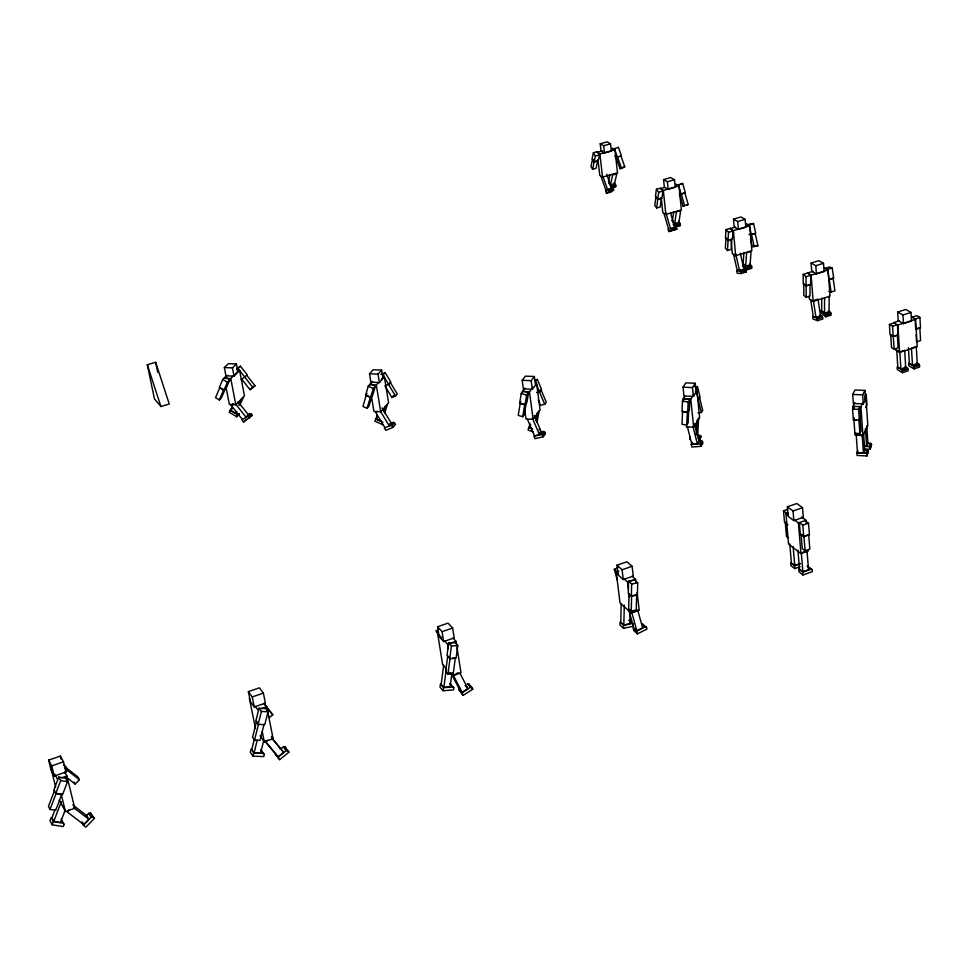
<?xml version="1.0" encoding="UTF-8"?>
<svg xmlns="http://www.w3.org/2000/svg" width="969" height="969" viewBox="0 0 969 969"><rect width="100%" height="100%" fill="white"/><g stroke="black" fill="none" stroke-linecap="round" stroke-linejoin="round"><path stroke-width="1.45" d="M813.039 271.308L803.216 274.409L803.204 283.723L806.026 286.012L810.653 284.583L810.69 275.269L807.855 272.979M806.026 286.012L806.051 276.698L803.216 274.409M806.147 297.289L806.172 285.71L803.834 283.796L803.81 295.363L806.147 297.289L809.999 296.09L810.036 284.511L806.172 285.71M821.736 298.234L821.664 310.746L824.486 313.072L829.052 311.618L829.185 296.32M824.486 313.072L824.595 297.762M825.733 316.827L825.285 314.15L821.046 310.674L821.034 312.951L825.733 316.827L831.075 315.143L830.627 312.466L828.495 310.734M621.19 603.748L620.778 622.195L623.83 625.005L629.777 623.745L630.044 612.372M623.515 628.324L623.588 625.344L620.039 622.062L619.966 625.029L623.515 628.324L633.423 626.204M623.83 625.005L624.278 605.104M628.542 581.267L628.251 593.428L631.364 596.214L637.396 594.966L637.711 582.793L634.574 580.031L628.542 581.267L631.655 584.041L631.364 596.214M631.243 611.039L631.606 595.887L629.014 593.561L628.651 608.689L631.243 611.039L636.258 609.973L636.633 594.833L631.606 595.887M682.467 401.057L681.982 411.474L687.675 412.467L689.334 409.826L689.831 399.434L684.138 398.441L682.467 401.057L688.172 402.05L689.831 399.434M686.718 425.112L687.336 412.164L688.729 409.972L688.111 422.908L686.718 425.112L681.994 424.277L682.6 411.328L687.336 412.164M687.675 412.467L688.172 402.05M689.771 439.429L689.892 436.886M696.251 434.911L696.965 420.716L698.588 418.087L697.728 435.105M701.096 436.316L699.121 441.113L701.096 436.316L697.401 434.802M725.999 229.605L725.454 237.865L727.985 240.566L732.419 239.234L732.988 230.973L730.444 228.284L725.999 229.605L728.531 232.306L727.985 240.566M727.453 250.499L728.143 240.227L726.035 237.986L725.357 248.246L727.453 250.499L731.147 249.384L731.837 239.125L728.143 240.227M743.913 252.909L743.15 263.447L745.682 266.16L750.067 264.816L751.084 251.262L746.675 252.594L745.682 266.16M749.594 263.81L751.496 265.833L751.762 268.316L746.651 269.879L746.372 267.396L742.569 263.326M443.705 665.194L441.161 684.332L443.85 687.372L450.101 686.851L451.881 673.6M448.683 643.053L447 655.662L449.749 658.678L456.096 658.193L457.792 645.572L455.018 642.58L448.683 643.053L451.445 646.044L449.749 658.678M443.148 690.752L443.56 687.663L440.411 684.126L440.011 687.203L443.148 690.752L453.54 689.892L453.819 687.833L449.761 683.363L450.658 684.296M443.85 687.372L446.212 669.676M447.957 674.097L450.052 658.387L447.763 655.868L445.667 671.565L447.957 674.097L453.226 673.685L455.333 657.975L452.693 658.181M656.413 189.258L655.444 196.441L657.697 199.469L661.96 198.233L662.953 191.05L660.688 188.022L656.413 189.258L658.69 192.286L656.643 208.032L660.192 207.003L661.415 198.088L657.866 199.117M673.709 211.763L672.438 220.593L674.703 223.621L678.918 222.385L680.638 210.612L676.41 211.86L674.703 223.621M678.506 221.271L680.214 223.548L680.335 225.813L675.417 227.255L675.296 225.002L671.905 220.435M519.626 403.237L521.237 393.45L523.187 390.919L528.553 392.566L526.93 402.353L524.992 404.909L519.626 403.237L520.922 401.541M522.691 416.731L524.701 404.558L526.312 402.426L524.302 414.587L522.691 416.731L518.233 415.338L520.232 403.165L524.701 404.558M524.992 404.909L526.615 395.11L528.553 392.566M530.782 424.834L528.565 427.813L528.166 430.212L533.204 431.786M529.898 423.368L529.171 427.741L531.811 428.564M535.942 420.655L537.165 413.375L539.067 410.832L537.092 422.472M539.176 429.97L539.454 428.371M593.403 152.727L592.071 158.807L594.082 162.114L598.188 160.951L599.52 154.87L597.51 151.564L593.403 152.727L595.414 156.033L592.604 169.296L596.008 168.327L597.679 160.781L594.263 161.738L592.58 158.989L590.945 166.547L592.604 169.296M608.423 181.566L610.046 174.456M610.434 184.873L612.723 174.917L616.793 173.754L614.491 183.71L610.434 184.873L609.101 182.669M608.677 182.632L610.93 186.339L610.93 188.374L615.654 187.017L615.666 184.982L614.152 182.511M259.038 708.218L255.816 721.069L258.166 724.34L264.767 724.655L268.001 711.791L265.627 708.557L259.038 708.218L261.4 711.452L258.166 724.34M254.253 739.65L251.795 749.461L254.096 752.743L260.588 753.01L263.774 740.389M254.496 740.134L258.517 724.097L256.567 721.372L252.546 737.397L254.496 740.134L259.983 740.389L264.016 724.352M252.957 756.147L253.745 752.998L251.068 749.17L250.268 752.307L252.957 756.147L263.762 756.595L264.295 754.5L261.448 750.539M254.096 752.743L257.269 740.098M261.061 752.768L261.594 750.672L260.77 749.582M370.412 383.785L375.415 386.05L372.786 395.049L370.606 397.52L365.604 395.267L368.22 386.243L372.496 381.411M367.094 408.337L370.364 397.133L372.193 395.073L368.91 406.265L367.094 408.337L362.939 406.459L366.197 395.243L370.364 397.133M370.606 397.52L373.235 388.508L375.415 386.05M377.135 416.997L374.821 421.127L383.046 424.858M380.999 421.14L376.057 418.899L377.244 414.877M383.785 411.752L385.371 406.386M384.717 413.303L387.515 403.928M58.794 777.041L53.876 789.965L55.766 793.502L62.561 794.641L67.503 781.704L65.577 778.204L58.794 777.041L60.708 780.554L55.766 793.502M54.591 790.353L48.45 806.462L50.013 809.43L55.669 810.363L61.834 794.241L56.178 793.296L50.013 809.43M55.124 809.406L51.89 817.86L53.755 821.409L60.441 822.487L65.298 809.793M52.144 824.789L53.356 821.615L51.187 817.473L49.976 820.634L52.144 824.789L63.264 826.569L64.075 824.462L61.18 819.096M53.755 821.409L61.313 801.642M222.809 379.412L219.285 387.527L223.912 390.325L226.31 387.927L229.847 379.824L225.208 377.026L222.809 379.412L227.449 382.21L229.847 379.824M219.345 399.967L223.73 389.889L225.729 387.891L221.344 397.956L219.345 399.967L215.506 397.641L219.878 387.564L223.73 389.889M223.912 390.325L227.449 382.21M231.821 408.337L229.12 412.176L236.727 416.779L239.464 413.969M236.702 411.389L235.14 412.988L230.574 410.226L232.911 404.921M238.653 405.03L241.002 399.725L243.34 397.338L239.827 405.284M236.727 416.779L239.137 413.593M857.904 450.646L856.862 452.789L857.044 455.454L866.94 455.975L868.357 450.96L867.316 450.028L864.348 449.87M864.505 448.998L870.138 449.289L871.543 444.323L870.501 443.378L867.558 443.233M856.862 452.789L865.765 453.25L867.316 450.028M864.53 446.358L868.963 446.576L870.501 443.378M866.94 455.975L868.357 450.96M870.138 449.289L871.543 444.323M863.403 452.886L862.168 435.045L856.208 434.742L857.468 452.584L863.403 452.886L864.736 450.125L863.609 433.785M863.658 446.079L866.613 446.224L867.933 443.487L866.722 425.73M853.774 417.869L854.997 435.154L862.931 435.541L867.824 425.548L865.874 396.866L864.651 399.325M859.903 433.506L861.017 431.217L860.084 417.712L858.958 419.989L859.903 433.506L854.924 433.264M859.346 420.231L860.702 417.506L859.951 406.653L858.595 409.366L859.346 420.231L853.362 419.952L852.587 409.1L853.968 406.386L854.149 409.1M865.62 407.61L866.952 404.933L866.213 394.165L864.881 396.818M862.931 435.541L860.944 406.701L862.798 403.007M863.306 403.928L865.535 399.458L864.929 390.41L854.985 389.998L852.708 394.431L853.35 403.492L863.306 403.928L862.689 394.868L864.929 390.41M853.362 419.952L854.27 418.136M853.168 409.221L852.962 406.338L854.84 402.656M692.496 442.361L691.212 444.444L691.878 447.036L701.047 446.321L702.937 443.184L702.501 441.464L701.362 440.665L698.625 440.883M691.212 444.444L699.473 443.79L701.362 440.665M701.047 446.321L700.599 444.589L702.501 441.464M700.199 435.299L698.322 438.4L699.206 439.417M687.421 426.82L691.805 444.177L697.305 443.754L698.94 441.077L694.567 423.719M686.137 426.857L693.659 427.22L699.642 417.554L696.82 389.586L695.306 391.961M701.386 412.552L702.731 410.371L699.473 397.326L698.116 399.494L701.386 412.552L697.946 412.842M697.45 386.595L695.815 389.175L698.431 399.664L700.066 397.072L697.45 386.595L694.7 386.849M693.659 427.22L690.776 399.107L693.792 394.347M693.392 396.418L696.142 392.094L695.245 383.276L685.822 382.876L683.048 387.176L683.957 396.006L693.392 396.418L692.496 387.588L695.245 383.276M683.52 401.723L683.206 398.768L684.732 396.394M543.597 431.459L541.392 434.487L533.967 436.183L535.021 438.666L543.282 436.777L542.579 435.117L544.784 432.101L543.597 431.459L539.89 432.307M543.282 436.777L545.486 433.749L544.784 432.101M527.415 419.311L534.537 435.88L539.479 434.742L541.38 432.15L534.282 415.58M538.231 399.712L540.593 405.248L544.723 404.279L546.286 402.171L540.993 389.732L539.406 391.815L536.656 392.469M524.629 408.894L526.01 418.983L533.144 419.335L540.121 409.96L536.499 382.682M537.189 392.518L539.66 391.924L541.562 389.417L537.311 379.436L534.84 380.03M532.32 389.308L535.518 385.117L534.367 376.505L525.428 376.129L522.194 380.296L523.369 388.908L532.32 389.308L531.169 380.684L534.367 376.505M537.311 379.436L535.397 381.919L539.66 391.924M533.144 419.335L529.462 391.9L532.974 387.285M524.944 388.133L522.279 391.585L529.462 391.9M393.353 422.411L390.87 425.343L384.39 428.007L385.795 430.333L393.002 427.365L392.057 425.815L394.54 422.884L393.353 422.411L389.477 424.01M393.002 427.365L395.473 424.434L394.54 422.884M371.478 396.648L373.949 411.51L380.732 411.837L388.581 402.753L384.245 376.117L381.277 379.473M395.473 395.994L397.242 393.947L390.241 382.319L388.46 384.342L395.473 395.994L391.888 397.508L384.875 385.868L388.642 384.39L390.773 381.968L385.165 372.641L380.853 374.482M376.057 418.899L377.486 417.251M391.888 397.508L393.644 395.461M379.4 382.549L382.997 378.479L381.629 370.085L373.126 369.734L369.504 373.768L370.897 382.174L379.4 382.549L378.019 374.131L381.629 370.085M385.165 372.641L383.009 375.051L388.642 384.39M365.604 395.267L367.057 393.62M380.732 411.837L376.323 385.068L378.31 382.828M247.313 416.379L250.05 413.533L252.328 415.265L243.57 422.036L241.887 419.916L247.313 416.379L249.602 418.111M243.57 422.036L246.308 419.189M248.476 416.694L251.213 413.848M66.219 777.114L75.17 784.054L79.422 779.706L77.823 776.847L65.541 767.303L67.127 770.161L79.422 779.706M69.296 809.842L67.236 811.949L83.697 824.51L88.821 819.277L86.871 815.728L72.808 804.948M85.962 816.201L88.833 813.257L90.492 813.015L94.417 818.405L85.89 827.126L83.431 825.249L81.735 822.136M83.431 825.249L91.11 817.388L92.782 817.146L94.417 818.405M241.669 379.085L250.038 389.708L254.992 385.735L246.635 375.112M230.574 410.226L232.136 408.627M225.983 386.982L229.374 404.4L235.818 404.715L244.467 395.909L239.488 369.892L236.908 369.77M250.038 389.708L254.992 385.735M64.572 772.777L67.127 770.161M64.644 773.141L67.709 770.004L65.819 766.588L63.615 764.868M242.383 419.516L231.191 405.345L232.766 403.734M244.672 377.074L247.131 374.712L240.421 366.185L236.824 368.608M227.206 375.391L224.287 378.273L230.767 378.564L239.488 369.892M234.026 376.129L237.986 372.181L236.412 363.981L228.333 363.641L224.348 367.554L225.934 375.766L234.026 376.129L232.451 367.905L236.412 363.981M240.421 366.185L238.059 368.535L253.054 387.721M612.783 149.638L618.379 147.191L621.42 155.791L617.338 156.954L614.298 148.342M616.284 158.032L620.087 168.776L624.763 166.753L620.959 155.997M624.763 166.753L620.087 168.776M267.759 740.159L265.53 741.975L278.079 756.813L283.614 752.295L271.623 737.591M277.812 757.467L286.121 750.684L287.66 750.672L288.907 752.15L279.69 759.672L275.051 753.616L279.69 759.672M607.938 189.367L605.686 191.196L606.449 193.352L611.209 191.983L613.716 189.948L612.711 187.998L607.938 189.367L608.944 191.317L606.449 193.352M269.358 717.593L272.81 714.783L264.295 704.281M280.235 749.388L283.336 746.857L284.874 746.845L286.109 748.322M241.172 379.473L244.782 377.074M231.191 405.345L233.59 403.758M247.882 414.95L250.05 413.533M249.917 416.84L252.328 415.265M450.718 672.607L459.415 689.25L462.165 692.302L467.918 688.584L459.912 673.189M461.922 692.871L470.534 687.287L471.927 687.493L472.787 689.153L463.218 695.354L458.712 689.298L463.218 695.354M458.083 672.656L453.468 675.635L462.165 692.302M438.194 634.695L436.22 630.904L438.533 629.426M630.795 611.73L628.736 609.852L633.762 627.864L636.851 630.71L642.617 627.827L637.626 609.792M636.621 631.182L645.281 626.87L646.493 627.294L646.989 629.087L637.372 633.871L633.774 630.565L633.023 627.876L636.621 631.182L637.372 633.871M635.301 610.942L631.824 612.662L636.851 630.71M617.326 580.249L614.273 569.336L617.75 567.64M377.704 411.256L375.548 412.164L384.935 427.656M797.923 550.21L799.51 569.13L802.901 571.771L808.546 569.772L806.995 550.828L802.744 552.318M802.72 572.158L811.174 569.166L812.192 569.772L812.349 571.662L802.95 574.98L799.001 571.904L798.759 569.082L802.72 572.158L802.95 574.98M789.771 543.972L791.382 562.819L794.737 565.424L800.346 563.437M800.128 566.732L794.786 568.621L790.874 565.581L790.631 562.759L794.544 565.799L800.164 563.825M805.106 550.707L803.931 536.341L801.072 534.185L802.259 548.539L805.106 550.707L809.842 549.048L808.679 534.682L805.118 535.918M59.218 799.897L65.468 811.537L74.795 808.267L66.885 775.999L64.79 772.196M260.019 735.822L264.295 741.806L273.125 738.705L266.778 706.849L264.198 703.337M449.628 672.425L452.62 675.744L461.002 672.813L456.956 647.074M618.9 571.08L616.248 571.989L620.003 602.851L631.267 613.086L639.213 610.3L637.13 592.568M788.463 512.771L785.944 513.631L788.548 544.081L800.951 553.578L808.509 550.925M803.737 536.717L802.78 525.162L799.352 522.594L800.309 534.137L803.737 536.717L809.442 534.731L808.497 523.175L805.057 520.619M61.519 777.865L66.885 775.999M261.703 708.605L266.778 706.849M444.626 641.018L447.63 644.276L456.06 641.357L456.508 644.215M624.169 579.026L627.561 582.03L635.555 579.268L635.906 582.224M793.865 519.554L798.395 522.933L806.002 520.292L806.244 523.212M802.78 525.162L808.497 523.175M48.62 760.12L51.757 765.873L63.518 761.84L66.001 771.99L54.276 776.048L51.139 770.258L48.62 760.12L60.332 756.111L63.518 761.84M248.367 691.624L252.243 696.929L263.374 693.114L265.373 703.131L254.266 706.97L250.39 701.629L248.367 691.624L259.45 687.82L263.374 693.114M437.54 626.749L442.082 631.655L452.632 628.033L454.182 637.929L443.669 641.563L439.127 636.621L437.54 626.749L448.053 623.14L452.632 628.033M616.962 565.218L622.098 569.76L632.103 566.308L633.254 576.083L623.273 579.523L618.137 574.956L616.962 565.218L626.931 561.802L632.103 566.308M787.361 506.775L793.03 510.978L802.538 507.708L803.325 517.337L793.841 520.619L788.185 516.392L787.361 506.775L796.845 503.529L802.538 507.708M787.87 524.774L784.515 522.243L783.521 510.808L787.761 509.343M680.722 184.11L682.648 183.456L685.349 192.77L681.098 194.006L678.397 184.691L676.483 185.345L682.648 183.456M679.184 194.636L684.829 192.928L688.208 204.556L686.597 205.065M900.891 368.91L905.688 367.336L904.671 350.33L899.862 351.892L896.737 350.051L897.779 367.033L900.891 368.91L899.862 351.892M912.471 365.119L917.243 363.557L916.274 346.563L911.478 348.113L912.471 365.119L909.334 363.254L908.413 347.701M901.8 369.831L907.396 367.99L907.965 369.153L908.062 370.848L902.478 372.69L897.27 369.552L897.124 367.009L901.8 369.831L902.478 372.69M913.379 366.028L918.951 364.199L919.52 365.361L919.617 367.057L914.046 368.886L908.825 365.773L908.668 363.23L913.379 366.028L914.046 368.886M902.369 370.982L907.965 369.153M913.949 367.19L919.52 365.361M894.121 349.155L898.142 347.859L897.367 334.995L893.333 336.291L890.729 334.777L891.528 347.629L894.121 349.155L892.558 326.238L889.421 324.433L890.063 334.753L893.188 336.57L898.021 335.02L897.403 324.676L892.558 326.238M895.417 350.003L899.583 352.462L917.195 346.732L915.632 319.298L911.405 316.924M915.826 329.048L919.823 327.752L920.55 340.591L916.565 341.887L916.153 334.753M899.171 320.836L893.733 322.58L897.924 324.978L915.632 319.298M889.421 324.433L894.254 322.883M911.938 317.214L916.735 315.676L919.908 317.457L920.489 327.776L915.693 329.327L915.184 320.473M915.099 319.007L919.908 317.457M903.459 323.646L911.514 321.066L911.017 312.43L905.736 309.462L897.694 312.03L898.215 320.654L903.459 323.646L902.951 314.998L897.694 312.03M679.693 194.478L683.06 206.094L684.671 205.585L681.292 193.957M902.951 314.998L911.017 312.43M822.063 316.282L816.697 317.977L812.628 316.5L813.003 319.019L817.533 320.666L822.899 318.971L822.063 316.282L819.338 315.3M825.285 314.15L830.627 312.466M810.702 299.615L813.233 316.451L815.946 317.444L820.549 315.991L818.018 299.118L814.566 300.196M825.745 315.3L831.087 313.617M816.697 317.977L817.279 318.983L822.645 317.287M831.123 292.057L834.951 290.87L833.086 278.151L829.246 279.351L831.123 292.057L828.834 291.281M809.2 296.32L809.43 299.227L813.148 301.432L830.021 296.151L828.095 269.951L824.328 267.832M827.587 269.334L832.201 267.916L833.691 278.115L829.089 279.544L827.587 269.334L824.837 268.449L829.44 267.02L832.201 267.916M806.051 276.698L810.69 275.269M807.395 273.052L811.138 275.196L828.095 269.951M816.419 273.961L824.122 271.574L823.517 263.326L818.805 260.685L811.101 263.059L811.731 271.284L816.419 273.961L815.789 265.712L811.101 263.059M815.789 265.712L823.517 263.326M736.694 270.811L740.159 271.066L745.306 269.491L746.239 271.962L741.091 273.537L737.252 273.246L736.694 270.811L740.558 269.697M740.159 271.066L740.728 271.901L745.876 270.339M746.372 267.396L751.496 265.833M746.748 268.522L751.871 266.972M750.478 238.568L752.307 246.756L757.928 245.738L755.19 233.444L749.001 234.571M731.111 240.445L732.322 253.708L735.677 255.683L751.859 250.789L749.667 225.729L746.275 223.827M735.447 227.049L730.032 228.672L733.388 230.598L749.667 225.729M749.134 224.82L753.555 223.5L755.747 233.347L751.326 234.668L749.134 224.82L746.796 224.735L753.555 223.5M728.531 232.306L732.988 230.973M738.426 229.435L745.815 227.23L745.125 219.345L740.885 216.971L733.497 219.164L734.211 227.037L738.426 229.435L737.712 221.55L733.497 219.164M160.915 406.508L169.26 404.012L155.658 362.297L147.312 364.744L154.459 398.949L160.915 406.508L147.312 364.744M668.743 231.555L671.905 230.61L670.911 228.381L668.065 229.241L668.743 231.555L676.859 229.144L675.865 226.916L670.475 228.514L665.969 213.047M673.685 230.089L676.859 229.144M737.712 221.55L745.125 219.345M675.296 225.002L680.214 223.548M675.587 226.092L680.504 224.638M671.456 229.059L676.41 227.594M683.06 206.094L688.208 204.556M661.246 197.664L662.808 212.659L665.836 214.44L681.389 209.885L678.966 185.878L675.902 184.158M664.564 187.429L660.301 188.664L663.341 190.408L678.966 185.878M668.15 189.33L675.26 187.271L674.485 179.713L670.669 177.569L663.559 179.616L664.346 187.15L668.15 189.33L667.375 181.772L663.559 179.616M658.69 192.286L662.953 191.05M611.148 187.392L615.884 186.024M609.016 189.391L611.742 188.604L606.679 174.287M608.435 189.876L613.207 188.507M608.944 191.317L613.716 189.948M667.375 181.772L674.485 179.713M610.93 186.339L615.666 184.982M597.97 159.619L599.799 175.45L602.548 177.073L617.507 172.809L614.927 149.783L612.142 148.209M602.597 150.898L597.134 152.424L599.896 154.01L614.927 149.783M604.499 152.993L611.342 151.067L610.518 143.824L607.042 141.874L600.211 143.787L601.046 151.019L604.499 152.993L603.675 145.75L600.211 143.787M595.414 156.033L599.52 154.87M603.675 145.75L610.518 143.824M623.588 625.344L632.503 623.442L633.472 624.23M631.655 584.041L637.711 582.793M443.56 687.663L452.923 686.9L453.819 687.833M451.445 646.044L457.792 645.572M253.745 752.998L263.483 753.397L264.295 754.5M224.348 367.554L232.451 367.905M369.504 373.768L378.019 374.131M522.194 380.296L531.169 380.684M683.048 387.176L692.496 387.588M852.708 394.431L862.689 394.868M369.504 384.766L376.323 385.068M683.206 398.768L690.776 399.107M852.962 406.338L860.944 406.701M852.587 409.1L858.595 409.366M853.968 419.747L856.463 419.868M261.4 711.452L268.001 711.791M755.977 245.642L757.928 245.738M742.993 269.321L745.306 269.491M743.671 271.78L746.239 271.962M471.927 687.493L468.693 683.944L467.312 683.739L470.534 687.287M53.356 821.615L63.373 823.226L64.075 824.462M60.708 780.554L67.503 781.704M521.237 393.45L526.615 395.11M528.565 427.813L532.538 429.061M646.493 627.294L641.66 623.576L645.281 626.87M390.87 425.343L392.057 425.815M368.22 386.243L373.235 388.508M375.463 418.923L382.876 422.278M541.392 434.487L542.579 435.117M916.589 362.806L918.951 364.199M905.046 366.585L907.396 367.99M229.992 410.202L236.848 414.344L237.308 415.459M699.473 443.79L700.599 444.589M801.46 516.925L806.002 520.292M783.521 510.808L786.889 513.316M785.944 513.631L788.209 515.326M788.342 537.94L786.477 536.523L785.253 522.291M73.559 807.577L88.821 819.277M812.192 569.772L807.201 566.102L811.174 569.166M64.414 767.436L67.709 770.004M629.898 620.959L628.942 620.172L632.575 623.406M632.151 576.264L635.555 579.268M614.273 569.336L617.326 572.049M616.248 571.989L618.513 573.999M868.963 446.576L870.017 447.521M865.765 453.25L866.819 454.195M742.424 265.349L746.651 269.879M453.044 638.111L456.06 641.357M436.22 630.904L438.024 632.854M441.634 637.759L437.625 633.423L442.639 664.686L446.636 669.107M472.787 689.153L468.693 683.944M465.156 685.531L467.918 688.584M265.118 740.97L278.079 756.813M272.059 738.584L283.614 752.295M266.245 706.922L272.81 714.783M235.721 404.146L246.005 417.154L248.343 414.72L238.095 401.735M657.236 198.27L655.989 196.586L654.778 205.501L656.643 208.032M673.152 224.214L675.417 227.255M284.874 746.845L288.907 752.15M255.319 706.401L257.887 709.926M283.336 746.857L286.121 750.684M271.405 736.319L273.125 738.705M382.004 407.876L391.379 423.368L389.247 425.875L380.635 411.655M74.116 782.14L75.17 784.054M90.492 813.015L92.782 817.146M88.833 813.257L91.11 817.388M82.401 822.136L83.697 824.51M54.712 774.17L57.486 779.258M532.369 418.148L539.479 434.742M539.406 391.815L544.723 404.279M621.359 167.722L617.544 156.966L615.812 158.238L614.952 155.779M603.057 176.746L607.648 189.779M601.107 176.697L606.158 191.002M670.621 213.204L674.715 227.267M664.08 213.64L668.574 229.084M642.871 624L643.368 625.78M692.932 426.372L697.305 443.754M61.108 793.926L65.468 811.537M51.757 765.873L54.276 776.048M50.57 766.527L55.633 786.949M60.332 756.111L61.047 759.006M740.304 253.2L743.974 269.527L739.565 270.884L735.883 254.532L733.594 254.399L737.264 270.714M740.728 271.901L741.091 273.537M751.508 234.559L754.245 246.853M155.658 362.297L157.729 372.266M252.243 696.929L254.266 706.97M249.336 698.177L255.453 728.409M262.248 731.656L264.295 741.806M230.767 378.564L235.818 404.715M447.63 644.276L448.308 648.576M452.172 672.886L452.62 675.744M442.082 631.655L443.669 641.563M817.279 318.983L817.533 320.666M813.415 300.56L815.946 317.444M627.561 582.03L628.445 589.431M628.966 593.864L629.317 596.819M630.916 610.131L631.267 613.086M622.098 569.76L623.273 579.523M599.896 154.01L602.548 177.073M663.341 190.408L665.836 214.44M733.388 230.598L735.677 255.683M793.03 510.978L793.841 520.619M793.126 546.54L794.737 565.424M794.544 565.799L794.786 568.621M801.327 552.814L802.901 571.771M798.395 522.933L800.951 553.578M811.138 275.196L813.148 301.432M865.402 428.443L866.613 446.224M897.924 324.978L899.583 352.462"/></g></svg>
